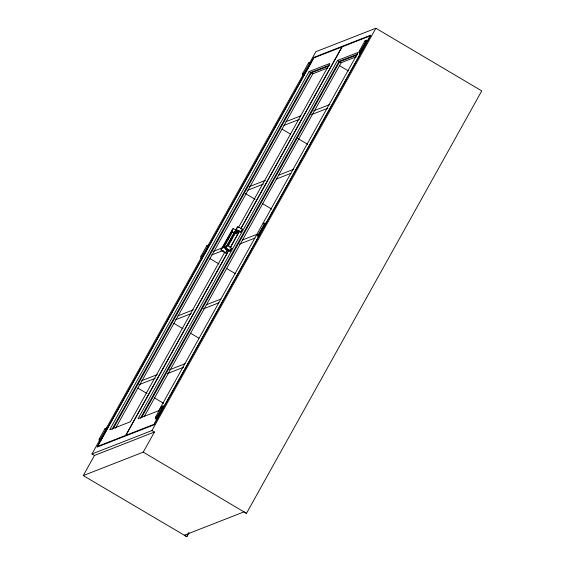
<?xml version="1.0" encoding="UTF-8"?>
<svg xmlns="http://www.w3.org/2000/svg" width="565" height="565" viewBox="0 0 565 565"><rect width="100%" height="100%" fill="white"/><g stroke="black" fill="none" stroke-linecap="round" stroke-linejoin="round"><path stroke-width="0.85" d="M107.166 428.75L106.707 428.136L104.836 428.927L99.186 439.076L99.242 440.891L100.273 441.399L106.269 430.205M155.587 417.027L155.643 418.849L156.809 419.308L155.587 417.027L161.23 406.885L163.108 406.087L163.765 406.574M208.782 245.761C210.053 245.577 207.129 245.048 206.649 246.008L200.999 256.15L201.055 257.972L201.91 258.375M302.812 73.231L302.861 75.046L304.034 75.512L302.812 73.231L308.455 63.089C309.5 61.62 312.41 63.52 309.86 62.475L308.462 63.089M359.213 51.189L359.262 53.004L360.435 53.47L359.213 51.189L364.856 41.047L366.727 40.249L367.561 40.842M91.968 453.992L151.957 430.544L154.45 432.02L94.454 455.468L91.968 453.992L99.687 440.121M105.69 429.336L201.352 257.471M207.786 245.909L303.01 74.82M309.443 63.259L315.884 51.698L375.873 28.25L481.74 90.887L246.474 513.366L243.981 511.89L184.303 535.217L186.789 536.686L188.936 532.83M103.678 434.598L106.142 430.163M204.255 253.897L205.074 252.414M206.31 250.196L207.955 247.237M304.832 73.196L305.651 71.713M306.477 70.237L308.123 67.277M203.146 256.157L208.492 246.545M303.723 75.456L310.898 62.99L309.86 62.475L310.333 62.291L302.861 75.046L303.801 75.604M186.789 536.686L83.26 475.582L94.454 455.468M238.451 227.596L329.805 63.471L309.104 71.564L109.681 429.859L130.381 421.765L224.729 252.251M112.096 429.238L310.658 72.482L329.769 65.017M113.148 428.835L311.287 72.85L328.802 66.006M115.557 428.214L312.841 73.775L327.968 67.856M223.246 247.781L223.747 247.583L227.321 250.14L225.781 252.908L225.287 253.099L220.972 250.02L232.766 228.825L233.267 228.634L240.513 232.102L242.555 229.143L237.801 226.862L237.3 227.059L225.506 248.247L229.814 251.333L231.855 248.367L228.274 245.81L227.78 246.008L229.454 242.999M220.972 250.02L233.267 228.634M223.662 247.025L224.919 244.772M225.76 243.268L226.593 241.764M227.434 240.259L229.948 235.746M230.781 234.242L231.622 232.738M223.747 247.583L232.54 231.784L236.488 233.684L238.02 230.916L236.368 233.183M225.506 248.247L237.801 226.862M230.287 241.495L232.801 236.982M233.642 235.478L234.475 233.974M235.315 232.469L236.149 230.965M228.161 246.086L237.067 230.019L241.015 231.911M225.668 252.407L227.321 250.14M229.122 249.631L125.734 435.389L97.533 446.407L313.752 57.941L341.952 46.916L240.704 228.818M229.983 248.091L239.419 231.134M228.846 250.344L125.889 435.325L154.09 424.308L370.308 35.835L342.108 46.86L240.86 228.761M230.139 248.028L239.574 231.071M230.202 250.641L231.855 248.367M240.513 232.102L242.555 229.143M337.46 60.476L138.037 418.771L158.737 410.684L358.161 52.39L337.46 60.476L341.196 62.687L356.324 56.775M140.452 418.157L339.014 61.401L357.327 54.24M141.497 417.754L339.636 61.769L357.158 54.925M144.343 416.363L341.196 62.687M155.643 418.849L163.108 406.087L163.56 406.708M257.449 235.923C260.14 238.056 256.178 231.318 257.449 235.923L264.914 223.168C268.495 223.161 259.264 224.651 264.914 223.168M359.262 53.004L366.727 40.249L367.455 40.85L366.989 40.8M156.343 418.806L163.342 406.235M258.156 235.888L265.155 223.316M359.969 52.969L366.96 40.398M156.547 418.948L163.539 406.376M258.353 236.029L265.352 223.458M360.166 53.11L367.165 40.539M163.695 406.51L157.042 419.216L156.109 418.665M258.509 236.163L265.649 223.775L265.176 223.719M360.385 53.308L367.321 40.666M151.957 430.544L375.873 28.25M83.26 475.582L143.256 452.134L154.45 432.02M186.634 536.75L188.781 532.894M200.999 256.15L202.249 258.389L201.055 257.972L208.52 245.217L206.649 246.008M99.186 439.076L100.408 441.35L99.242 440.891L106.707 428.136L104.836 428.927M163.108 406.087L161.237 406.885M366.727 40.249L364.863 41.047M360.569 53.414L359.736 52.82M285.975 121.652L300.615 115.931M313.624 110.846L329.889 104.49M283.877 125.423L299.33 119.385M311.527 114.617L327.792 108.261M249.123 186.718L265.388 180.355M278.404 175.27L293.856 169.232M247.837 190.172L263.29 184.126M276.299 179.041L290.94 173.321M232.54 231.784L232.038 231.982L235.986 233.875L236.488 233.684M236.566 230.209L237.067 230.019M213.09 251.46L222.031 247.964M223.662 247.329L227.723 245.74M242.364 240.019L257.004 234.298M258.756 236.332L257.923 235.739M211.804 254.914L223.189 250.465M225.626 249.511L227.257 248.875M239.454 244.108L254.907 238.07M177.862 315.884L193.315 309.846M206.331 304.761L220.964 299.04M175.764 319.656L191.217 313.617M203.414 308.85L218.867 302.812M141.829 380.633L157.282 374.595M169.479 369.828L184.932 363.782M138.912 384.723L155.184 378.366M167.381 373.599L183.646 367.236M246.474 513.366L143.256 452.134M163.137 406.539L162.635 406.27M106.736 428.581L106.241 428.319M339.325 65.568L348.4 70.936M309.104 71.564L312.841 73.775M282.02 129.124L290.346 134.046M297.917 138.524L307.756 144.35M245.231 193.421L255.069 199.24M262.64 203.718L271.723 209.092M209.947 258.615L219.029 263.989M226.6 268.467L235.683 273.841M173.914 323.357L182.996 328.731M190.567 333.209L198.887 338.138M137.874 388.099L146.957 393.473M154.528 397.951L163.61 403.325M226.007 248.049L230.315 251.135M221.473 249.822L225.781 252.908M313.942 57.376L97.025 447.099L153.892 424.873L370.81 35.143L313.942 57.376"/></g></svg>
